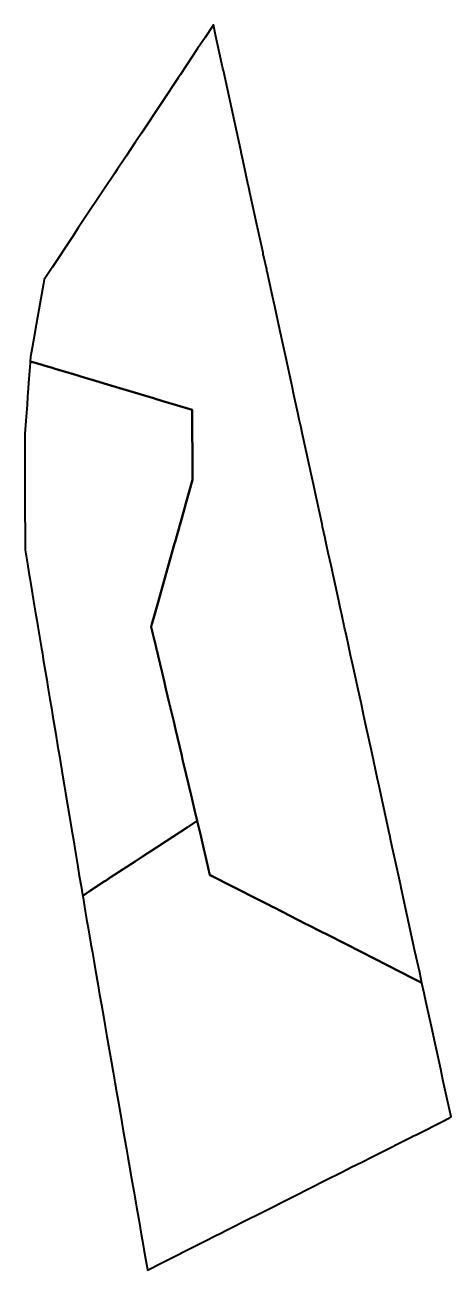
# Model space of a CAD drawing. Header units: metres. Extents: x 808066 to 808123, y 9157417 to 9157583.
import ezdxf

# ---------------------------------------------------------------- set-up
doc = ezdxf.new("R2010")
doc.units = ezdxf.units.M
doc.header["$MEASUREMENT"] = 0
doc.layers.add('2772-21236', color=1, linetype='Continuous')

msp = doc.modelspace()

# ---------------------------------------------------------------- linework, layer by layer
at = {"layer": '2772-21236', "color": 132, "lineweight": 40, "true_color": 0x00cccc}
msp.add_lwpolyline([(808066.62, 9157538.42), (808066.63, 9157538.42), (808066.85, 9157538.35), (808068.36, 9157537.9), (808068.61, 9157537.83), (808069.61, 9157537.53), (808069.8, 9157537.47), (808069.94, 9157537.43), (808070.41, 9157537.29), (808071.66, 9157536.91), (808072.24, 9157536.74), (808072.27, 9157536.73), (808073.97, 9157536.22), (808075.37, 9157535.8), (808076.94, 9157535.33), (808083.12, 9157533.49), (808084.37, 9157533.11), (808086.2, 9157532.56), (808088.28, 9157531.94), (808088.29, 9157531.23), (808088.29, 9157530.53), (808088.3, 9157529.6), (808088.32, 9157525.55), (808088.33, 9157523.39), (808088.34, 9157522.77), (808088.34, 9157522.56), (808087.45, 9157519.4), (808087.12, 9157518.24), (808086.01, 9157514.29), (808085.96, 9157514.13), (808085.94, 9157514.06), (808084.55, 9157509.11), (808083.73, 9157506.19), (808083.29, 9157504.64), (808082.91, 9157503.27), (808082.81, 9157502.91), (808083.25, 9157501.03), (808083.28, 9157500.92), (808083.47, 9157500.12), (808084.26, 9157496.78), (808084.57, 9157495.46), (808084.78, 9157494.59), (808085.21, 9157492.75), (808085.82, 9157490.22), (808086.06, 9157489.2), (808086.89, 9157485.67), (808087.02, 9157485.14), (808087.15, 9157484.6), (808088.15, 9157480.38), (808088.61, 9157478.42), (808088.96, 9157476.94), (808089.48, 9157474.77), (808089.86, 9157473.14), (808089.99, 9157472.61), (808090.68, 9157469.7), (808090.79, 9157469.64), (808093.86, 9157468.08), (808097.2, 9157466.37), (808098.37, 9157465.78), (808099.14, 9157465.39), (808099.17, 9157465.38), (808103.56, 9157463.14), (808103.8, 9157463.02), (808105.59, 9157462.11), (808106.35, 9157461.72), (808108.8, 9157460.47), (808110.91, 9157459.4), (808114.41, 9157457.62), (808116.21, 9157456.7), (808117.78, 9157455.9), (808118.93, 9157455.31), (808119.05, 9157455.25), (808118.75, 9157456.65), (808118.12, 9157459.53), (808116.28, 9157468), (808116.22, 9157468.29), (808116.18, 9157468.46), (808115.82, 9157470.1), (808114.91, 9157474.29), (808114.75, 9157475.01), (808114.72, 9157475.18), (808113.32, 9157481.58), (808113.23, 9157481.98), (808113.12, 9157482.5), (808112.37, 9157485.97), (808111.51, 9157489.91), (808111.24, 9157491.16), (808110.94, 9157492.54), (808110.41, 9157494.94), (808110.15, 9157496.16), (808109.8, 9157497.77), (808109.51, 9157499.09), (808109.21, 9157500.46), (808108.98, 9157501.52), (808108.77, 9157502.47), (808108.75, 9157502.59), (808108.32, 9157504.53), (808108.24, 9157504.92), (808108.12, 9157505.48), (808107.92, 9157506.39), (808107.25, 9157509.44), (808106.89, 9157511.11), (808106.52, 9157512.82), (808106.2, 9157514.27), (808106.1, 9157514.75), (808105.76, 9157516.3), (808105.69, 9157516.62), (808104.76, 9157520.9), (808104.52, 9157521.99), (808104.31, 9157522.96), (808103.12, 9157528.44), (808103.03, 9157528.85), (808102.87, 9157529.57), (808102.64, 9157530.62), (808102.44, 9157531.55), (808101.92, 9157533.92), (808101.67, 9157535.11), (808101.27, 9157536.92), (808100.86, 9157538.79), (808100.34, 9157541.21), (808099.89, 9157543.26), (808099.62, 9157544.49), (808099.39, 9157545.57), (808098.96, 9157547.55), (808098.64, 9157548.99), (808098.33, 9157550.42), (808098.31, 9157550.51), (808098.27, 9157550.69), (808097.82, 9157552.77), (808097.78, 9157552.94), (808096.87, 9157557.15), (808096.65, 9157558.16), (808096.33, 9157559.59), (808096.03, 9157561), (808095.84, 9157561.88), (808095.81, 9157562), (808095.3, 9157564.35), (808094.9, 9157566.2), (808094.79, 9157566.67), (808093.95, 9157570.54), (808092.65, 9157576.52), (808092.47, 9157577.32), (808092.42, 9157577.59), (808092.28, 9157578.23), (808091.43, 9157582.12), (808091.14, 9157583.43), (808090.03, 9157581.76), (808089.03, 9157580.26), (808086.72, 9157576.78), (808086.43, 9157576.35), (808084.25, 9157573.07), (808081.5, 9157568.95), (808080.92, 9157568.08), (808080.73, 9157567.8), (808079.46, 9157565.88), (808078.27, 9157564.1), (808077.93, 9157563.59), (808076.49, 9157561.42), (808076.49, 9157561.42), (808076.48, 9157561.41), (808076.13, 9157560.88), (808074.12, 9157557.87), (808073.05, 9157556.26), (808072.27, 9157555.08), (808069.54, 9157550.98), (808068.48, 9157549.39), (808068.38, 9157548.85), (808067.76, 9157545.31), (808067.59, 9157544.31), (808067.41, 9157543.29), (808067.13, 9157541.73), (808066.87, 9157540.24), (808066.66, 9157539.03)], close=True, dxfattribs=at)
at = {"layer": '2772-21236', "color": 40, "lineweight": 40, "true_color": 0xffbb00}
msp.add_lwpolyline([(808065.9, 9157528.65), (808065.9, 9157526.99), (808065.91, 9157524.87), (808065.91, 9157524.5), (808065.91, 9157524.04), (808065.91, 9157523.52), (808065.91, 9157521.1), (808065.91, 9157520.48), (808065.91, 9157519.5), (808065.91, 9157518.16), (808065.92, 9157515.59), (808065.92, 9157514.45), (808065.92, 9157513.56), (808065.92, 9157513.22), (808066.24, 9157511.31), (808066.43, 9157510.13), (808066.6, 9157509.14), (808066.83, 9157507.75), (808067.02, 9157506.6), (808067.33, 9157504.74), (808067.49, 9157503.8), (808067.63, 9157502.94), (808067.95, 9157501.06), (808068.12, 9157500.02), (808068.24, 9157499.32), (808068.36, 9157498.55), (808068.66, 9157496.79), (808068.82, 9157495.82), (808068.99, 9157494.81), (808069.25, 9157493.22), (808069.45, 9157492.05), (808069.65, 9157490.83), (808070.04, 9157488.52), (808070.29, 9157487.01), (808070.52, 9157485.61), (808070.99, 9157482.79), (808071.16, 9157481.78), (808071.35, 9157480.63), (808071.87, 9157477.54), (808072.19, 9157475.62), (808072.39, 9157474.39), (808072.58, 9157473.25), (808072.81, 9157471.9), (808072.99, 9157470.79), (808073.19, 9157469.59), (808073.42, 9157468.22), (808073.62, 9157467.03), (808073.64, 9157466.93), (808074.7, 9157467.63), (808076.53, 9157468.82), (808076.77, 9157468.98), (808077.34, 9157469.35), (808077.96, 9157469.76), (808080.66, 9157471.52), (808081.65, 9157472.17), (808083.54, 9157473.4), (808084.81, 9157474.23), (808085.7, 9157474.81), (808087.62, 9157476.06), (808088.96, 9157476.94), (808088.61, 9157478.42), (808088.15, 9157480.38), (808087.15, 9157484.6), (808087.02, 9157485.14), (808086.89, 9157485.67), (808086.06, 9157489.2), (808085.82, 9157490.22), (808085.21, 9157492.75), (808084.78, 9157494.59), (808084.57, 9157495.46), (808084.26, 9157496.78), (808083.47, 9157500.12), (808083.28, 9157500.92), (808083.25, 9157501.03), (808082.81, 9157502.91), (808082.91, 9157503.27), (808083.29, 9157504.64), (808083.73, 9157506.19), (808084.55, 9157509.11), (808085.94, 9157514.06), (808085.96, 9157514.13), (808086.01, 9157514.29), (808087.12, 9157518.24), (808087.45, 9157519.4), (808088.34, 9157522.56), (808088.34, 9157522.77), (808088.33, 9157523.39), (808088.32, 9157525.55), (808088.3, 9157529.6), (808088.29, 9157530.53), (808088.29, 9157531.23), (808088.28, 9157531.94), (808086.2, 9157532.56), (808084.37, 9157533.11), (808083.12, 9157533.49), (808076.94, 9157535.33), (808075.37, 9157535.8), (808073.97, 9157536.22), (808072.27, 9157536.73), (808072.24, 9157536.74), (808071.66, 9157536.91), (808070.41, 9157537.29), (808069.94, 9157537.43), (808069.8, 9157537.47), (808069.61, 9157537.53), (808068.61, 9157537.83), (808068.36, 9157537.9), (808066.85, 9157538.35), (808066.63, 9157538.42), (808066.62, 9157538.42), (808066.6, 9157538.21), (808066.45, 9157536.1), (808066.31, 9157534.25), (808066.27, 9157533.72), (808066.19, 9157532.61), (808066.04, 9157530.47), (808065.91, 9157528.72)], close=True, dxfattribs=at)
at = {"layer": '2772-21236', "color": 4, "lineweight": 40, "true_color": 0x00ffff}
msp.add_lwpolyline([(808073.64, 9157466.93), (808073.98, 9157464.84), (808074.12, 9157464.06), (808074.17, 9157463.74), (808074.36, 9157462.65), (808074.74, 9157460.46), (808074.94, 9157459.33), (808075.12, 9157458.26), (808075.36, 9157456.9), (808075.66, 9157455.13), (808075.91, 9157453.73), (808076.15, 9157452.34), (808076.41, 9157450.82), (808076.66, 9157449.41), (808076.88, 9157448.1), (808077.19, 9157446.34), (808077.49, 9157444.63), (808077.71, 9157443.32), (808077.95, 9157441.97), (808078.17, 9157440.71), (808078.38, 9157439.5), (808078.69, 9157437.69), (808078.88, 9157436.58), (808079.07, 9157435.49), (808079.51, 9157433), (808079.68, 9157431.97), (808079.87, 9157430.92), (808080.18, 9157429.09), (808080.35, 9157428.13), (808080.51, 9157427.19), (808080.85, 9157425.26), (808081.01, 9157424.31), (808081.18, 9157423.35), (808081.48, 9157421.65), (808081.64, 9157420.71), (808081.83, 9157419.6), (808082.05, 9157418.36), (808082.21, 9157417.43), (808082.31, 9157416.84), (808084.33, 9157417.86), (808084.75, 9157418.07), (808084.95, 9157418.17), (808088.56, 9157419.99), (808089.91, 9157420.67), (808091.65, 9157421.55), (808091.78, 9157421.61), (808093.16, 9157422.31), (808095.72, 9157423.6), (808097.17, 9157424.33), (808102.23, 9157426.88), (808102.86, 9157427.2), (808103.23, 9157427.38), (808104.15, 9157427.85), (808106.15, 9157428.86), (808108.34, 9157429.96), (808109.6, 9157430.6), (808110.99, 9157431.3), (808112.4, 9157432.01), (808113.19, 9157432.41), (808117.54, 9157434.6), (808117.92, 9157434.79), (808118.13, 9157434.89), (808118.17, 9157434.91), (808122.14, 9157436.92), (808122.38, 9157437.04), (808122.69, 9157437.19), (808122.96, 9157437.33), (808122.53, 9157439.31), (808121.87, 9157442.3), (808121.56, 9157443.74), (808120.9, 9157446.77), (808120.73, 9157447.58), (808120.41, 9157449.03), (808119.63, 9157452.61), (808119.35, 9157453.89), (808119.05, 9157455.25), (808118.93, 9157455.31), (808117.78, 9157455.9), (808116.21, 9157456.7), (808114.41, 9157457.62), (808110.91, 9157459.4), (808108.8, 9157460.47), (808106.35, 9157461.72), (808105.59, 9157462.11), (808103.8, 9157463.02), (808103.56, 9157463.14), (808099.17, 9157465.38), (808099.14, 9157465.39), (808098.37, 9157465.78), (808097.2, 9157466.37), (808093.86, 9157468.08), (808090.79, 9157469.64), (808090.68, 9157469.7), (808089.99, 9157472.61), (808089.86, 9157473.14), (808089.48, 9157474.77), (808088.96, 9157476.94), (808087.62, 9157476.06), (808085.7, 9157474.81), (808084.81, 9157474.23), (808083.54, 9157473.4), (808081.65, 9157472.17), (808080.66, 9157471.52), (808077.96, 9157469.76), (808077.34, 9157469.35), (808076.77, 9157468.98), (808076.53, 9157468.82), (808074.7, 9157467.63)], close=True, dxfattribs=at)

doc.saveas('drawing.dxf')
